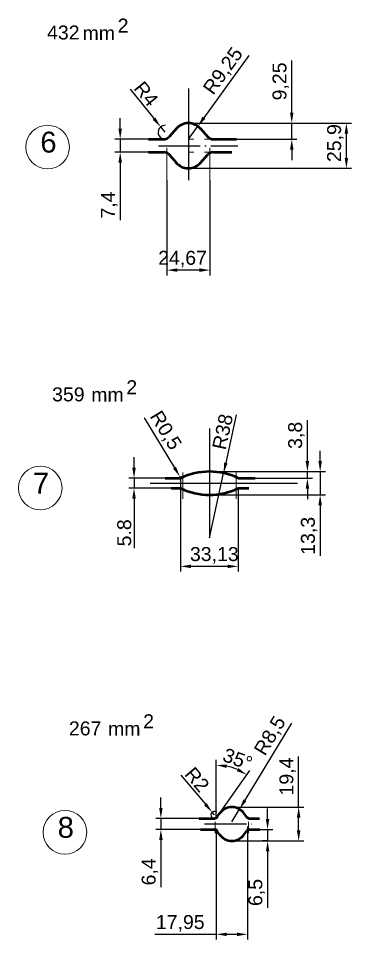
# Model space of a CAD drawing. Header units: millimetres. Extents: x 1526 to 31626, y -4643 to 9189.
# Drawn here: x 6347 to 6538, y 5487 to 6015 of the extents above; entities that cross this region are included whole.
import ezdxf

# ---------------------------------------------------------------- set-up
doc = ezdxf.new("R2010")
doc.units = ezdxf.units.MM
doc.linetypes.add('ACAD_ISO04W100', pattern=[30, 24, -3, 0, -3])
for name, color, linetype, lineweight in [('контурная', 7, 'Continuous', 50), ('осевые', 1, 'ACAD_ISO04W100', 25), ('размерные', 7, 'Continuous', 25), ('тонкая', 7, 'Continuous', 20), ('тонкий', 7, 'Continuous', 20)]:
    doc.layers.add(name, color=color, linetype=linetype, lineweight=lineweight)
doc.layers.add('осевая', color=4, linetype='Continuous')
doc.styles.add('s1v4', font='arial.ttf', dxfattribs={"height": 4})
doc.styles.get("Standard").update_dxf_attribs({"font": 'arial.ttf'})
doc.dimstyles.new('s2v4', dxfattribs={"dimtxt": 8, "dimasz": 6, "dimexe": 3, "dimexo": 0, "dimgap": 1.5, "dimtad": 1, "dimtxsty": 'Standard', "dimcen": 2.5, "dimadec": 0, "dimazin": 0, "dimtfac": 1, "dimtmove": 0, "dimatfit": 3, "dimfxl": 1, "dimarcsym": 0})

# ---------------------------------------------------------------- blocks, each defined once
blk = doc.blocks.new('*D1366')
at = {"layer": 'Defpoints', "color": 0, "transparency": 16777216}
for p in [(6405.13, 5945.69), (6421.33, 5945.69), (6421.33, 5938.29)]:
    blk.add_point(p, dxfattribs=at)
at = {"layer": 'тонкий', "color": 0, "lineweight": -2, "transparency": 16777216}
for p, q in [((6405.13, 5951.69), (6405.13, 5957.69)), ((6421.33, 5945.69), (6402.13, 5945.69)), ((6405.13, 5945.69), (6405.13, 5938.29)), ((6421.33, 5938.29), (6402.13, 5938.29)), ((6405.13, 5932.29), (6405.13, 5899.28))]:
    blk.add_line(p, q, dxfattribs=at)
at = {"layer": 'тонкий', "color": 0, "transparency": 16777216}
for points in [[(6404.13, 5951.69), (6406.13, 5951.69), (6405.13, 5945.69)], [(6404.13, 5932.29), (6406.13, 5932.29), (6405.13, 5938.29)]]:
    blk.add_solid(points, dxfattribs=at)
at = {"layer": 'тонкий', "color": 0, "transparency": 16777216, "insert": (6398.84, 5908.01), "char_height": 8, "attachment_point": 5, "rotation": 90}
blk.add_mtext('7,4', dxfattribs=at)
blk = doc.blocks.new('*D1363')
at = {"layer": 'Defpoints', "color": 0, "transparency": 16777216}
for p in [(6428.37, 5952.79), (6430.89, 5949.69)]:
    blk.add_point(p, dxfattribs=at)
at = {"layer": 'тонкий', "color": 0, "lineweight": -2, "transparency": 16777216}
for p, q in [((6410.8, 5974.43), (6424.59, 5957.45)), ((6430.89, 5949.69), (6428.37, 5952.79))]:
    blk.add_line(p, q, dxfattribs=at)
blk.add_arc((6430.89, 5949.69), 4, 86.1036, 270, dxfattribs=at)
at = {"layer": 'тонкий', "color": 0, "transparency": 16777216}
blk.add_solid([(6425.36, 5958.08), (6423.81, 5956.82), (6428.37, 5952.79)], dxfattribs=at)
at = {"layer": 'тонкий', "color": 0, "transparency": 16777216, "insert": (6420.07, 5971.73), "char_height": 8, "attachment_point": 5, "rotation": 309.0755}
blk.add_mtext('R4', dxfattribs=at)
blk = doc.blocks.new('*D1364')
at = {"layer": 'Defpoints', "color": 0, "transparency": 16777216}
for p in [(6444.31, 5954.94), (6534.98, 5954.94), (6444.31, 5929.04)]:
    blk.add_point(p, dxfattribs=at)
at = {"layer": 'тонкий', "color": 0, "lineweight": -2, "transparency": 16777216}
for p, q in [((6444.31, 5954.94), (6537.98, 5954.94)), ((6534.98, 5935.04), (6534.98, 5948.94)), ((6444.31, 5929.04), (6537.98, 5929.04))]:
    blk.add_line(p, q, dxfattribs=at)
at = {"layer": 'тонкий', "color": 0, "transparency": 16777216}
for points in [[(6533.98, 5948.94), (6535.98, 5948.94), (6534.98, 5954.94)], [(6533.98, 5935.04), (6535.98, 5935.04), (6534.98, 5929.04)]]:
    blk.add_solid(points, dxfattribs=at)
at = {"layer": 'тонкий', "color": 0, "transparency": 16777216, "insert": (6528.68, 5943.49), "char_height": 8, "attachment_point": 5, "rotation": 90}
blk.add_mtext('25,9', dxfattribs=at)
blk = doc.blocks.new('*D1367')
at = {"layer": 'Defpoints', "color": 0, "transparency": 16777216}
for p in [(6467.65, 5954.94), (6503.63, 5954.94), (6467.88, 5945.69)]:
    blk.add_point(p, dxfattribs=at)
at = {"layer": 'тонкий', "color": 0, "lineweight": -2, "transparency": 16777216}
for p, q in [((6503.63, 5960.94), (6503.63, 5990.78)), ((6467.65, 5954.94), (6506.63, 5954.94)), ((6503.63, 5945.69), (6503.63, 5954.94)), ((6467.88, 5945.69), (6506.63, 5945.69)), ((6503.63, 5939.69), (6503.63, 5933.69))]:
    blk.add_line(p, q, dxfattribs=at)
at = {"layer": 'тонкий', "color": 0, "transparency": 16777216}
for points in [[(6502.63, 5960.94), (6504.63, 5960.94), (6503.63, 5954.94)], [(6502.63, 5939.69), (6504.63, 5939.69), (6503.63, 5945.69)]]:
    blk.add_solid(points, dxfattribs=at)
at = {"layer": 'тонкий', "color": 0, "transparency": 16777216, "insert": (6497.32, 5978.86), "char_height": 8, "attachment_point": 5, "rotation": 90}
blk.add_mtext('9,25', dxfattribs=at)
blk = doc.blocks.new('*D1365')
at = {"layer": 'Defpoints', "color": 0, "transparency": 16777216}
for p in [(6449.72, 5953.19), (6444.31, 5945.69)]:
    blk.add_point(p, dxfattribs=at)
at = {"layer": 'тонкий', "color": 0, "lineweight": -2, "transparency": 16777216}
for p, q in [((6478.93, 5993.67), (6453.23, 5958.05)), ((6444.31, 5945.69), (6449.72, 5953.19))]:
    blk.add_line(p, q, dxfattribs=at)
at = {"layer": 'тонкий', "color": 0, "transparency": 16777216}
blk.add_solid([(6452.42, 5958.64), (6454.04, 5957.47), (6449.72, 5953.19)], dxfattribs=at)
at = {"layer": 'тонкий', "color": 0, "transparency": 16777216, "insert": (6464.6, 5984.59), "char_height": 8, "attachment_point": 5, "rotation": 54.191}
blk.add_mtext('R9,25', dxfattribs=at)
blk = doc.blocks.new('*D1368')
at = {"layer": 'Defpoints', "color": 0, "transparency": 16777216}
for p in [(6431.97, 5922.22), (6456.64, 5922.22), (6431.97, 5870.68)]:
    blk.add_point(p, dxfattribs=at)
at = {"layer": 'тонкий', "color": 0, "lineweight": -2, "transparency": 16777216}
for p, q in [((6431.97, 5922.22), (6431.97, 5867.68)), ((6456.64, 5922.22), (6456.64, 5867.68)), ((6450.64, 5870.68), (6437.97, 5870.68))]:
    blk.add_line(p, q, dxfattribs=at)
at = {"layer": 'тонкий', "color": 0, "transparency": 16777216}
for points in [[(6437.97, 5871.68), (6437.97, 5869.68), (6431.97, 5870.68)], [(6450.64, 5871.68), (6450.64, 5869.68), (6456.64, 5870.68)]]:
    blk.add_solid(points, dxfattribs=at)
at = {"layer": 'тонкий', "color": 0, "transparency": 16777216, "insert": (6440.93, 5876.99), "char_height": 8, "attachment_point": 5}
blk.add_mtext('24,67', dxfattribs=at)
blk = doc.blocks.new('*D1369')
at = {"layer": 'Defpoints', "color": 0, "transparency": 16777216}
for p in [(6439.8, 5745.67), (6472.92, 5745.67), (6439.8, 5700.85)]:
    blk.add_point(p, dxfattribs=at)
at = {"layer": 'тонкий', "color": 0, "lineweight": -2, "transparency": 16777216}
for p, q in [((6439.8, 5745.67), (6439.8, 5697.85)), ((6472.92, 5745.67), (6472.92, 5697.85)), ((6466.92, 5700.85), (6445.8, 5700.85))]:
    blk.add_line(p, q, dxfattribs=at)
at = {"layer": 'тонкий', "color": 0, "transparency": 16777216}
for points in [[(6445.8, 5701.85), (6445.8, 5699.85), (6439.8, 5700.85)], [(6466.92, 5701.85), (6466.92, 5699.85), (6472.92, 5700.85)]]:
    blk.add_solid(points, dxfattribs=at)
at = {"layer": 'тонкий', "color": 0, "transparency": 16777216, "insert": (6459.17, 5707.16), "char_height": 8, "attachment_point": 5}
blk.add_mtext('33,13', dxfattribs=at)
blk = doc.blocks.new('*D1370')
at = {"layer": 'Defpoints', "color": 0, "transparency": 16777216}
for p in [(6413.07, 5751.37), (6431, 5751.37), (6434.45, 5745.67)]:
    blk.add_point(p, dxfattribs=at)
at = {"layer": 'тонкий', "color": 0, "lineweight": -2, "transparency": 16777216}
for p, q in [((6413.07, 5757.37), (6413.07, 5763.37)), ((6431, 5751.37), (6410.07, 5751.37)), ((6413.07, 5751.37), (6413.07, 5745.67)), ((6434.45, 5745.67), (6410.07, 5745.67)), ((6413.07, 5739.67), (6413.07, 5711.28))]:
    blk.add_line(p, q, dxfattribs=at)
at = {"layer": 'тонкий', "color": 0, "transparency": 16777216}
for points in [[(6412.07, 5757.37), (6414.07, 5757.37), (6413.07, 5751.37)], [(6412.07, 5739.67), (6414.07, 5739.67), (6413.07, 5745.67)]]:
    blk.add_solid(points, dxfattribs=at)
at = {"layer": 'тонкий', "color": 0, "transparency": 16777216, "insert": (6407.48, 5720.07), "char_height": 8, "attachment_point": 5, "rotation": 90}
blk.add_mtext('5.8', dxfattribs=at)
blk = doc.blocks.new('*D1371')
at = {"layer": 'Defpoints', "color": 0, "transparency": 16777216}
for p in [(6439.42, 5752.3), (6439.68, 5751.87)]:
    blk.add_point(p, dxfattribs=at)
at = {"layer": 'тонкий', "color": 0, "lineweight": -2, "transparency": 16777216}
for p, q in [((6418.85, 5786.07), (6436.3, 5757.42)), ((6439.68, 5751.87), (6439.42, 5752.3))]:
    blk.add_line(p, q, dxfattribs=at)
blk.add_arc((6439.68, 5751.87), 0.5, 121.3377, 270, dxfattribs=at)
at = {"layer": 'тонкий', "color": 0, "transparency": 16777216}
blk.add_solid([(6437.15, 5757.94), (6435.45, 5756.9), (6439.42, 5752.3)], dxfattribs=at)
at = {"layer": 'тонкий', "color": 0, "transparency": 16777216, "insert": (6430.82, 5778.56), "char_height": 8, "attachment_point": 5, "rotation": 301.3377}
blk.add_mtext('R0,5', dxfattribs=at)
blk = doc.blocks.new('*D1372')
at = {"layer": 'Defpoints', "color": 0, "transparency": 16777216}
for p in [(6456.36, 5755.17), (6482.59, 5751.37), (6512.6, 5755.17)]:
    blk.add_point(p, dxfattribs=at)
at = {"layer": 'тонкий', "color": 0, "lineweight": -2, "transparency": 16777216}
for p, q in [((6512.6, 5761.17), (6512.6, 5784.74)), ((6456.36, 5755.17), (6515.6, 5755.17)), ((6482.59, 5751.37), (6515.6, 5751.37)), ((6512.6, 5751.37), (6512.6, 5755.17)), ((6512.6, 5745.37), (6512.6, 5739.37))]:
    blk.add_line(p, q, dxfattribs=at)
at = {"layer": 'тонкий', "color": 0, "transparency": 16777216}
for points in [[(6511.6, 5761.17), (6513.6, 5761.17), (6512.6, 5755.17)], [(6511.6, 5745.37), (6513.6, 5745.37), (6512.6, 5751.37)]]:
    blk.add_solid(points, dxfattribs=at)
at = {"layer": 'тонкий', "color": 0, "transparency": 16777216, "insert": (6506.3, 5775.96), "char_height": 8, "attachment_point": 5, "rotation": 90}
blk.add_mtext('3,8', dxfattribs=at)
blk = doc.blocks.new('*D1373')
at = {"layer": 'Defpoints', "color": 0, "transparency": 16777216}
for p in [(6491.74, 5755.17), (6456.36, 5741.87), (6519.93, 5741.87)]:
    blk.add_point(p, dxfattribs=at)
at = {"layer": 'тонкий', "color": 0, "lineweight": -2, "transparency": 16777216}
for p, q in [((6519.93, 5761.17), (6519.93, 5767.17)), ((6491.74, 5755.17), (6522.93, 5755.17)), ((6519.93, 5755.17), (6519.93, 5741.87)), ((6456.36, 5741.87), (6522.93, 5741.87)), ((6519.93, 5735.87), (6519.93, 5706.84))]:
    blk.add_line(p, q, dxfattribs=at)
at = {"layer": 'тонкий', "color": 0, "transparency": 16777216}
for points in [[(6518.93, 5761.17), (6520.93, 5761.17), (6519.93, 5755.17)], [(6518.93, 5735.87), (6520.93, 5735.87), (6519.93, 5741.87)]]:
    blk.add_solid(points, dxfattribs=at)
at = {"layer": 'тонкий', "color": 0, "transparency": 16777216, "insert": (6513.62, 5718.35), "char_height": 8, "attachment_point": 5, "rotation": 90}
blk.add_mtext('13,3', dxfattribs=at)
blk = doc.blocks.new('*D1374')
at = {"layer": 'Defpoints', "color": 0, "transparency": 16777216}
for p in [(6464.49, 5754.29), (6456.36, 5717.17)]:
    blk.add_point(p, dxfattribs=at)
at = {"layer": 'тонкий', "color": 0, "lineweight": -2, "transparency": 16777216}
for p, q in [((6471.79, 5787.63), (6465.77, 5760.15)), ((6456.36, 5717.17), (6464.49, 5754.29))]:
    blk.add_line(p, q, dxfattribs=at)
at = {"layer": 'тонкий', "color": 0, "transparency": 16777216}
blk.add_solid([(6464.79, 5760.36), (6466.75, 5759.94), (6464.49, 5754.29)], dxfattribs=at)
at = {"layer": 'тонкий', "color": 0, "transparency": 16777216, "insert": (6463.96, 5778.02), "char_height": 8, "attachment_point": 5, "rotation": 77.6507}
blk.add_mtext('R38', dxfattribs=at)
blk = doc.blocks.new('*D1376')
at = {"layer": 'Defpoints', "color": 0, "transparency": 16777216}
for p in [(6469.24, 5562.88), (6507.59, 5562.88), (6469.24, 5543.48)]:
    blk.add_point(p, dxfattribs=at)
at = {"layer": 'тонкий', "color": 0, "lineweight": -2, "transparency": 16777216}
for p, q in [((6507.59, 5562.88), (6507.59, 5591.87)), ((6469.24, 5562.88), (6510.59, 5562.88)), ((6507.59, 5549.48), (6507.59, 5556.88)), ((6469.24, 5543.48), (6510.59, 5543.48))]:
    blk.add_line(p, q, dxfattribs=at)
at = {"layer": 'тонкий', "color": 0, "transparency": 16777216}
for points in [[(6506.59, 5556.88), (6508.59, 5556.88), (6507.59, 5562.88)], [(6506.59, 5549.48), (6508.59, 5549.48), (6507.59, 5543.48)]]:
    blk.add_solid(points, dxfattribs=at)
at = {"layer": 'тонкий', "color": 0, "transparency": 16777216, "insert": (6501.29, 5580.37), "char_height": 8, "attachment_point": 5, "rotation": 90}
blk.add_mtext('19,4', dxfattribs=at)
blk = doc.blocks.new('*D1375')
at = {"layer": 'Defpoints', "color": 0, "transparency": 16777216}
for p in [(6460.27, 5549.98), (6478.22, 5549.98), (6460.27, 5489.9)]:
    blk.add_point(p, dxfattribs=at)
at = {"layer": 'тонкий', "color": 0, "lineweight": -2, "transparency": 16777216}
for p, q in [((6460.27, 5549.98), (6460.27, 5486.9)), ((6478.22, 5549.98), (6478.22, 5486.9)), ((6460.27, 5489.9), (6424.96, 5489.9)), ((6472.22, 5489.9), (6466.27, 5489.9))]:
    blk.add_line(p, q, dxfattribs=at)
at = {"layer": 'тонкий', "color": 0, "transparency": 16777216}
for points in [[(6466.27, 5490.9), (6466.27, 5488.9), (6460.27, 5489.9)], [(6472.22, 5490.9), (6472.22, 5488.9), (6478.22, 5489.9)]]:
    blk.add_solid(points, dxfattribs=at)
at = {"layer": 'тонкий', "color": 0, "transparency": 16777216, "insert": (6439.62, 5496.21), "char_height": 8, "attachment_point": 5}
blk.add_mtext('17,95', dxfattribs=at)
blk = doc.blocks.new('*D1377')
at = {"layer": 'Defpoints', "color": 0, "transparency": 16777216}
for p in [(6466.44, 5586.28), (6460.86, 5557.23), (6462.21, 5559.15), (6460.27, 5550.5), (6460.27, 5549.98)]:
    blk.add_point(p, dxfattribs=at)
at = {"layer": 'тонкий', "color": 0, "lineweight": -2, "transparency": 16777216}
for p, q in [((6460.27, 5556.38), (6460.27, 5589.91)), ((6462.21, 5559.15), (6479.5, 5583.84))]:
    blk.add_line(p, q, dxfattribs=at)
blk.add_arc((6460.27, 5556.38), 30.53, 66.2779, 78.7221, dxfattribs=at)
at = {"layer": 'тонкий', "color": 0, "transparency": 16777216}
for points in [[(6466.14, 5585.32), (6466.34, 5587.31), (6460.27, 5586.91)], [(6473.04, 5585.2), (6472.06, 5583.46), (6477.78, 5581.39)]]:
    blk.add_solid(points, dxfattribs=at)
at = {"layer": 'тонкий', "color": 0, "transparency": 16777216, "insert": (6472.6, 5590.32), "char_height": 8, "attachment_point": 5, "rotation": 340.0337}
blk.add_mtext('35°', dxfattribs=at)
blk = doc.blocks.new('*D1378')
at = {"layer": 'Defpoints', "color": 0, "transparency": 16777216}
for p in [(6457.93, 5559.9), (6459.23, 5558.38)]:
    blk.add_point(p, dxfattribs=at)
at = {"layer": 'тонкий', "color": 0, "lineweight": -2, "transparency": 16777216}
for p, q in [((6439.96, 5581.13), (6454.06, 5564.48)), ((6459.23, 5558.38), (6457.93, 5559.9))]:
    blk.add_line(p, q, dxfattribs=at)
blk.add_arc((6459.23, 5558.38), 2, 44.317, 270, dxfattribs=at)
at = {"layer": 'тонкий', "color": 0, "transparency": 16777216}
blk.add_solid([(6454.82, 5565.13), (6453.29, 5563.84), (6457.93, 5559.9)], dxfattribs=at)
at = {"layer": 'тонкий', "color": 0, "transparency": 16777216, "insert": (6449.28, 5578.66), "char_height": 8, "attachment_point": 5, "rotation": 310.2607}
blk.add_mtext('R2', dxfattribs=at)
blk = doc.blocks.new('*D1379')
at = {"layer": 'Defpoints', "color": 0, "transparency": 16777216}
for p in [(6473.64, 5561.65), (6469.24, 5554.38)]:
    blk.add_point(p, dxfattribs=at)
at = {"layer": 'тонкий', "color": 0, "lineweight": -2, "transparency": 16777216}
for p, q in [((6503.52, 5611.03), (6476.75, 5566.78)), ((6469.24, 5554.38), (6473.64, 5561.65))]:
    blk.add_line(p, q, dxfattribs=at)
at = {"layer": 'тонкий', "color": 0, "transparency": 16777216}
blk.add_solid([(6475.89, 5567.3), (6477.6, 5566.26), (6473.64, 5561.65)], dxfattribs=at)
at = {"layer": 'тонкий', "color": 0, "transparency": 16777216, "insert": (6491.58, 5603.48), "char_height": 8, "attachment_point": 5, "rotation": 58.8208}
blk.add_mtext('R8,5', dxfattribs=at)
blk = doc.blocks.new('*D1380')
at = {"layer": 'Defpoints', "color": 0, "transparency": 16777216}
for p in [(6480.11, 5549.98), (6489.76, 5543.48), (6490.07, 5543.48)]:
    blk.add_point(p, dxfattribs=at)
at = {"layer": 'тонкий', "color": 0, "lineweight": -2, "transparency": 16777216}
for p, q in [((6489.76, 5555.98), (6489.76, 5561.98)), ((6480.11, 5549.98), (6492.76, 5549.98)), ((6489.76, 5549.98), (6489.76, 5543.48)), ((6490.07, 5543.48), (6486.76, 5543.48)), ((6489.76, 5537.48), (6489.76, 5505.06))]:
    blk.add_line(p, q, dxfattribs=at)
at = {"layer": 'тонкий', "color": 0, "transparency": 16777216}
for points in [[(6488.76, 5555.98), (6490.76, 5555.98), (6489.76, 5549.98)], [(6488.76, 5537.48), (6490.76, 5537.48), (6489.76, 5543.48)]]:
    blk.add_solid(points, dxfattribs=at)
at = {"layer": 'тонкий', "color": 0, "transparency": 16777216, "insert": (6483.45, 5513.9), "char_height": 8, "attachment_point": 5, "rotation": 90}
blk.add_mtext('6,5', dxfattribs=at)
blk = doc.blocks.new('*D1381')
at = {"layer": 'Defpoints', "color": 0, "transparency": 16777216}
for p in [(6456.95, 5556.38), (6428.5, 5549.98), (6456.95, 5549.98)]:
    blk.add_point(p, dxfattribs=at)
at = {"layer": 'тонкий', "color": 0, "lineweight": -2, "transparency": 16777216}
for p, q in [((6428.5, 5562.38), (6428.5, 5568.38)), ((6456.95, 5556.38), (6425.5, 5556.38)), ((6428.5, 5556.38), (6428.5, 5549.98)), ((6456.95, 5549.98), (6425.5, 5549.98)), ((6428.5, 5543.98), (6428.5, 5516.93))]:
    blk.add_line(p, q, dxfattribs=at)
at = {"layer": 'тонкий', "color": 0, "transparency": 16777216}
for points in [[(6427.5, 5562.38), (6429.5, 5562.38), (6428.5, 5556.38)], [(6427.5, 5543.98), (6429.5, 5543.98), (6428.5, 5549.98)]]:
    blk.add_solid(points, dxfattribs=at)
at = {"layer": 'тонкий', "color": 0, "transparency": 16777216, "insert": (6422.19, 5525.72), "char_height": 8, "attachment_point": 5, "rotation": 90}
blk.add_mtext('6,4', dxfattribs=at)

msp = doc.modelspace()

# ---------------------------------------------------------------- linework, layer by layer
at = {"layer": 'контурная'}
for p, q in [((6437.59486, 5952.05082), (6433.16521, 5947.03802)), ((6451.02031, 5952.05082), (6455.44996, 5947.03802)), ((6421.32881, 5945.68672), (6430.16781, 5945.68672)), ((6458.44736, 5945.68672), (6471.98081, 5945.68672)), ((6421.32881, 5938.28672), (6430.20125, 5938.28672)), ((6437.59486, 5931.92262), (6433.16521, 5936.93542)), ((6451.02031, 5931.92262), (6455.44996, 5936.93542)), ((6458.41392, 5938.28672), (6469.19256, 5938.28672)), ((6431.00221, 5751.36853), (6439.68128, 5751.36853)), ((6473.03754, 5751.36853), (6482.59383, 5751.36853)), ((6434.45415, 5745.66853), (6439.79559, 5745.66853)), ((6472.92323, 5745.66853), (6479.06065, 5745.66853)), ((6450.55177, 5556.37704), (6459.22623, 5556.37704)), ((6460.86454, 5557.22989), (6462.20718, 5559.14739)), ((6477.6202, 5557.22989), (6476.27755, 5559.14739)), ((6479.2585, 5556.37704), (6485.12078, 5556.37704)), ((6451.19564, 5549.97704), (6459.22623, 5549.97704)), ((6479.2585, 5549.97704), (6485.34472, 5549.97704)), ((6462.20718, 5547.2067), (6460.86454, 5549.1242)), ((6476.27755, 5547.2067), (6477.6202, 5549.1242))]:
    msp.add_line(p, q, dxfattribs=at)
for centre, radius, start, end in [((6444.30758, 5945.68672), 9.25, 39.4590775, 140.5409225), ((6430.16781, 5949.68672), 4, 270, 318.5340367), ((6458.44736, 5949.68672), 4, 221.4659633, 270), ((6430.16781, 5934.28672), 4, 41.4659633, 90), ((6458.44736, 5934.28672), 4, 90, 138.5340367), ((6444.30758, 5938.28672), 9.25, 219.4590775, 320.5409225), ((6439.68128, 5751.86853), 0.5, 270, 295.6706957), ((6456.35941, 5717.16853), 38, 64.3293043, 115.6706957), ((6473.03754, 5751.86853), 0.5, 244.3293043, 270), ((6473.03754, 5751.86853), 0.5, 244.3293043, 270), ((6456.35941, 5779.86853), 38, 244.1580672, 295.8419328), ((6469.24237, 5554.37704), 8.5, 34.1399803, 145.8600197), ((6459.22623, 5558.37704), 2, 270, 325), ((6479.2585, 5558.37704), 2, 215, 270), ((6459.22623, 5547.97704), 2, 35, 90), ((6479.2585, 5547.97704), 2, 90, 145), ((6469.24237, 5551.97704), 8.5, 214.1399803, 325.8600197)]:
    msp.add_arc(centre, radius, start, end, dxfattribs=at)
at = {"layer": 'осевая'}
for p, q in [((6444.30758, 5974.78816), (6444.30758, 5922.21615)), ((6456.35941, 5779.86853), (6456.35941, 5717.16853)), ((6422.32313, 5748.51853), (6506.83729, 5748.51853))]:
    msp.add_line(p, q, dxfattribs=at)
at = {"layer": 'осевые'}
for p, q in [((6427.10287, 5941.98672), (6472.65198, 5941.98672)), ((6453.5839, 5553.17704), (6482.65135, 5553.17704))]:
    msp.add_line(p, q, dxfattribs=at)
at = {"layer": 'размерные'}
msp.add_line((6439.68128, 5751.36853), (6439.68128, 5745.66853), dxfattribs=at)
at = {"layer": 'тонкая'}
for centre in [(6363.44166, 5941.20507), (6359.21838, 5745.75574), (6373.39358, 5548.39531)]:
    msp.add_circle(centre, 12.53226, dxfattribs=at)
at = {"layer": 'тонкий'}
for p, q in [((6430.16781, 5945.68672), (6429.57661, 5945.68672)), ((6431.97258, 5922.21615), (6431.97258, 5940.78691)), ((6444.30758, 5945.68672), (6447.44187, 5945.68672)), ((6457.72399, 5945.68672), (6453.54052, 5945.68672)), ((6458.29846, 5945.68838), (6456.19488, 5945.68838)), ((6458.29846, 5945.68838), (6456.19488, 5945.68838)), ((6456.64258, 5922.21615), (6456.64258, 5940.78691)), ((6458.41392, 5945.68672), (6459.03856, 5945.68672)), ((6458.44736, 5945.68672), (6459.03856, 5945.68672)), ((6430.16781, 5938.28672), (6429.57661, 5938.28672)), ((6430.31671, 5938.28505), (6432.42029, 5938.28505)), ((6444.30758, 5938.28672), (6447.44187, 5938.28672)), ((6457.72399, 5938.28672), (6453.54052, 5938.28672)), ((6458.29846, 5938.28505), (6456.19488, 5938.28505)), ((6458.29846, 5938.28505), (6456.19488, 5938.28505)), ((6458.41392, 5938.28672), (6459.03856, 5938.28672)), ((6458.44736, 5938.28672), (6459.03856, 5938.28672)), ((6441.05941, 5739.58068), (6441.05941, 5754.68986)), ((6471.65941, 5739.58068), (6471.65941, 5754.68986)), ((6459.74237, 5554.37704), (6459.74237, 5547.97173)), ((6460.26737, 5549.97704), (6460.26737, 5550.50326)), ((6478.21737, 5549.97704), (6478.21737, 5551.64657)), ((6478.74237, 5554.37704), (6478.74237, 5547.97173))]:
    msp.add_line(p, q, dxfattribs=at)

# ---------------------------------------------------------------- texts
at = {"layer": 'тонкая', "style": 's1v4'}
for s, p in [('2', (6403.67366, 6006.84507)), ('432', (6363.16502, 6002.89749)), ('mm', (6383.53372, 6002.55597)), ('359', (6366.05118, 5795.44719)), ('2', (6408.64594, 5799.53508)), ('mm', (6388.50601, 5795.24599)), ('2', (6418.28852, 5608.04077)), ('267', (6375.69376, 5603.95288)), ('mm', (6398.14858, 5603.75168))]:
    msp.add_text(s, height=8, dxfattribs=at).set_placement(p)
at = {"layer": 'тонкий', "style": 's1v4'}
for s, p in [('6', (6359.27862, 5938.05463)), ('7', (6355.05534, 5742.60531)), ('8', (6369.23054, 5545.24488))]:
    msp.add_text(s, height=12, dxfattribs=at).set_placement(p)

# ---------------------------------------------------------------- dimensions: what is measured, and where the dimension line sits
at = {"layer": 'тонкий'}
for center, mpoint, picture, middle in [((6444.30758, 5945.68672), (6449.71962, 5953.18821), '*D1365', (6469.7144, 5980.9025)), ((6439.68128, 5751.86853), (6439.42124, 5752.29559), '*D1371', (6425.42893, 5775.27484)), ((6469.24237, 5554.37704), (6473.64295, 5561.64924), '*D1379', (6496.98013, 5600.21514))]:
    dim = msp.add_radius_dim(center=center, mpoint=mpoint, dimstyle='s2v4', dxfattribs=at)
    dim.commit()
    dim.dimension.update_dxf_attribs({"geometry": picture, "text_midpoint": middle, "dimtype": 164})
for base, p1, p2, picture, middle in [((6503.63081, 5954.93672), (6467.8819, 5945.68672), (6467.64828, 5954.93672), '*D1367', (6503.63081, 5978.85691)), ((6405.1348, 5945.68672), (6421.32881, 5938.28672), (6421.32881, 5945.68672), '*D1366', (6405.1348, 5908.00868)), ((6534.98499, 5954.93672), (6444.30758, 5929.03672), (6444.30758, 5954.93672), '*D1364', (6534.98499, 5943.4876)), ((6512.60264, 5755.16853), (6482.59383, 5751.36853), (6456.35941, 5755.16853), '*D1372', (6512.60264, 5775.95639)), ((6519.93058, 5741.86853), (6491.74226, 5755.16853), (6456.35941, 5741.86853), '*D1373', (6519.93058, 5718.35489)), ((6507.59414, 5562.87704), (6469.24237, 5543.47704), (6469.24237, 5562.87704), '*D1376', (6507.59414, 5580.37432)), ((6428.50216, 5549.97704), (6456.95465, 5556.37704), (6456.95465, 5549.97704), '*D1381', (6428.50216, 5525.7196)), ((6489.76123, 5543.47704), (6480.10802, 5549.97704), (6490.06725, 5543.47704), '*D1380', (6489.76123, 5513.89739))]:
    dim = msp.add_linear_dim(base=base, p1=p1, p2=p2, angle=90, dimstyle='s2v4', dxfattribs=at)
    dim.commit()
    dim.dimension.update_dxf_attribs({"geometry": picture, "text_midpoint": middle, "dimtype": 160})
for center, mpoint, picture, middle in [((6430.89118, 5949.68672), (6428.3698, 5952.79198), '*D1363', (6420.07438, 5971.73383)), ((6456.35941, 5717.16853), (6464.48651, 5754.28928), '*D1374', (6463.96166, 5778.01671)), ((6459.22623, 5558.37704), (6457.9337, 5559.90327), '*D1378', (6449.27662, 5578.66132))]:
    dim = msp.add_radius_dim(center=center, mpoint=mpoint, dimstyle='s2v4', dxfattribs=at)
    dim.commit()
    dim.dimension.update_dxf_attribs({"geometry": picture, "text_midpoint": middle})
for base, p1, p2, picture, middle in [((6431.97258, 5870.68068), (6456.64258, 5922.21615), (6431.97258, 5922.21615), '*D1368', (6440.9309, 5870.68068)), ((6439.79559, 5700.85343), (6472.92323, 5745.66853), (6439.79559, 5745.66853), '*D1369', (6459.17006, 5700.85343)), ((6460.26737, 5489.89941), (6478.21737, 5549.97704), (6460.26737, 5549.97704), '*D1375', (6439.61593, 5489.89941))]:
    dim = msp.add_linear_dim(base=base, p1=p1, p2=p2, dimstyle='s2v4', dxfattribs=at)
    dim.commit()
    dim.dimension.update_dxf_attribs({"geometry": picture, "text_midpoint": middle, "dimtype": 160})
dim = msp.add_linear_dim(base=(6413.06541, 5751.36853), p1=(6434.45415, 5745.66853), p2=(6431.00221, 5751.36853), angle=90, text='5.8', dimstyle='s2v4', dxfattribs=at)
dim.commit()
dim.dimension.update_dxf_attribs({"geometry": '*D1370', "text_midpoint": (6413.06541, 5720.07344), "dimtype": 160})
dim = msp.add_angular_dim_2l(base=(6466.44133, 5586.27759), line1=((6460.86454, 5557.22989), (6462.20718, 5559.14739)), line2=((6460.26737, 5549.97704), (6460.26737, 5550.50326)), dimstyle='s2v4', dxfattribs=at)
dim.commit()
dim.dimension.update_dxf_attribs({"geometry": '*D1377', "text_midpoint": (6470.6928, 5585.07322), "dimtype": 162})

doc.saveas('drawing.dxf')
